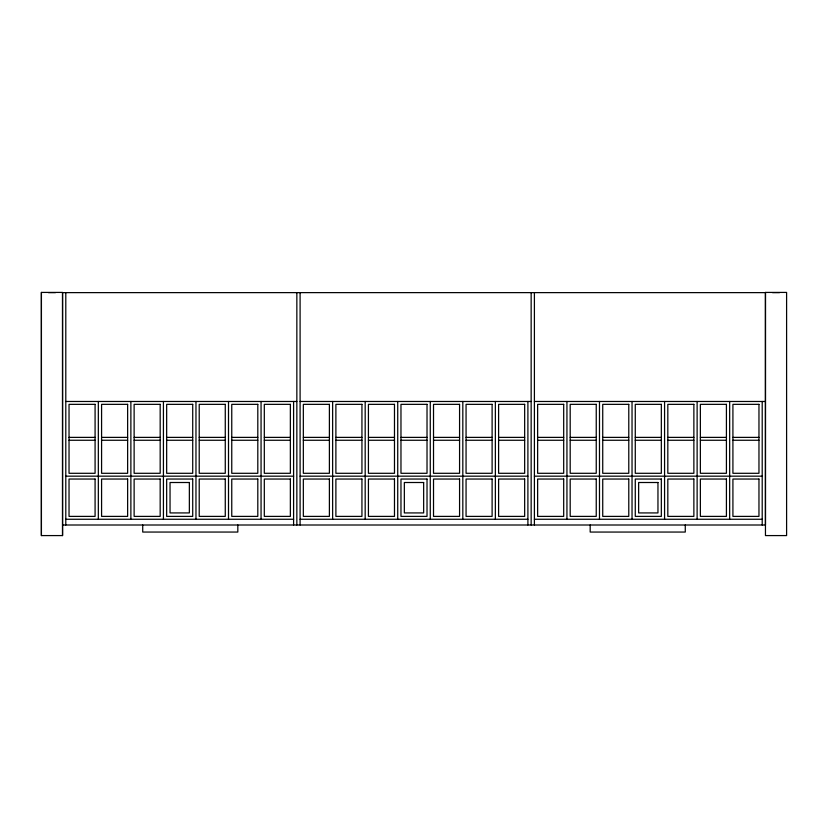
<?xml version="1.0" encoding="UTF-8"?>
<svg xmlns="http://www.w3.org/2000/svg" width="828" height="828" viewBox="0 0 828 828"><rect width="100%" height="100%" fill="white"/><g stroke="black" fill="none" stroke-linecap="round" stroke-linejoin="round"><path stroke-width="1.24" d="M41.4 535.581L41.4 292.419L62.545 292.419L62.545 535.581L41.4 535.581L41.4 292.419M142.726 525.004L142.716 532.052L237.822 532.052L237.822 525.004M48.448 292.626L55.497 292.626M772.503 292.626L779.552 292.626M65.795 401.476L296.848 401.476M300.098 401.476L531.152 401.476M534.402 401.476L765.455 401.476M69.034 437.381L95.085 437.381M101.585 437.381L127.636 437.381M134.126 437.381L160.177 437.381M166.666 437.381L192.717 437.381M199.217 437.381L225.268 437.381M231.757 437.381L257.808 437.381M264.308 437.381L290.359 437.381M303.338 437.381L329.389 437.381M335.889 437.381L361.939 437.381M368.429 437.381L394.48 437.381M400.969 437.381L427.02 437.381M433.52 437.381L459.571 437.381M466.06 437.381L492.111 437.381M498.611 437.381L524.662 437.381M537.641 437.381L563.692 437.381M570.192 437.381L596.243 437.381M602.732 437.381L628.783 437.381M635.273 437.381L661.334 437.381M667.823 437.381L693.874 437.381M700.364 437.381L726.415 437.381M732.915 437.381L758.965 437.381M69.034 440.258L95.085 440.258M101.585 440.258L127.636 440.258M134.126 440.258L160.177 440.258M166.666 440.258L192.717 440.258M199.217 440.258L225.268 440.258M231.757 440.258L257.808 440.258M264.308 440.258L290.359 440.258M303.338 440.258L329.389 440.258M335.889 440.258L361.939 440.258M368.429 440.258L394.48 440.258M400.969 440.258L427.02 440.258M433.52 440.258L459.571 440.258M466.06 440.258L492.111 440.258M498.611 440.258L524.662 440.258M537.641 440.258L563.692 440.258M570.192 440.258L596.243 440.258M602.732 440.258L628.783 440.258M635.273 440.258L661.334 440.258M667.823 440.258L693.874 440.258M700.364 440.258L726.415 440.258M732.915 440.258L758.965 440.258M65.795 476.172L293.598 476.172M300.098 476.172L527.902 476.172M534.402 476.172L762.205 476.172M65.795 519.26L293.598 519.26M300.098 519.26L527.902 519.26M534.402 519.26L762.205 519.26M62.545 525.004L765.455 525.004L765.455 292.626L62.545 292.626L62.545 535.571M762.205 401.476L762.205 525.004M729.665 401.476L729.665 519.26M697.124 401.476L697.124 519.26M685.274 525.004L685.274 532.052L590.178 532.062L590.178 525.004M664.573 401.476L664.573 519.26M632.033 401.476L632.033 519.26M599.482 401.476L599.482 519.26M566.942 401.476L566.942 519.26M534.402 292.626L534.402 525.004M531.152 292.626L531.152 525.004M527.902 401.476L527.902 525.004M495.361 401.476L495.361 519.26M462.821 401.476L462.821 519.26M430.27 401.476L430.27 519.26M397.73 401.476L397.73 519.26M365.179 401.476L365.179 519.26M332.639 401.476L332.639 519.26M300.098 292.626L300.098 525.004M296.848 292.626L296.848 525.004M293.598 401.476L293.598 525.004M261.058 401.476L261.058 519.26M228.507 401.476L228.507 519.26M195.967 401.476L195.967 519.26M163.427 401.476L163.427 519.26M130.876 401.476L130.876 519.26M98.335 401.476L98.335 519.26M65.795 292.626L65.795 525.004M765.455 292.429L765.455 535.581L786.6 535.581L786.6 292.419L765.455 292.429M95.085 404.343L69.034 404.343L69.034 473.295L95.085 473.295L95.085 404.343M127.636 404.343L101.585 404.343L101.585 473.295L127.636 473.295L127.636 404.343M160.177 404.343L134.126 404.343L134.126 473.295L160.177 473.295L160.177 404.343M192.717 404.343L166.666 404.343L166.666 473.295L192.717 473.295L192.717 404.343M225.268 404.343L199.217 404.343L199.217 473.295L225.268 473.295L225.268 404.343M257.808 404.343L231.757 404.343L231.757 473.295L257.808 473.295L257.808 404.343M290.359 404.343L264.308 404.343L264.308 473.295L290.359 473.295L290.359 404.343M329.389 404.343L303.338 404.343L303.338 473.295L329.389 473.295L329.389 404.343M361.939 404.343L335.889 404.343L335.889 473.295L361.939 473.295L361.939 404.343M394.48 404.343L368.429 404.343L368.429 473.295L394.48 473.295L394.48 404.343M427.02 404.343L400.969 404.343L400.969 473.295L427.02 473.295L427.02 404.343M459.571 404.343L433.52 404.343L433.52 473.295L459.571 473.295L459.571 404.343M492.111 404.343L466.06 404.343L466.06 473.295L492.111 473.295L492.111 404.343M524.662 404.343L498.611 404.343L498.611 473.295L524.662 473.295L524.662 404.343M563.692 404.343L537.641 404.343L537.641 473.295L563.692 473.295L563.692 404.343M596.243 404.343L570.192 404.343L570.192 473.295L596.243 473.295L596.243 404.343M628.783 404.343L602.732 404.343L602.732 473.295L628.783 473.295L628.783 404.343M661.334 404.343L635.273 404.343L635.273 473.295L661.334 473.295L661.334 404.343M693.874 404.343L667.823 404.343L667.823 473.295L693.874 473.295L693.874 404.343M726.415 404.343L700.364 404.343L700.364 473.295L726.415 473.295L726.415 404.343M758.965 404.343L732.915 404.343L732.915 473.295L758.965 473.295L758.965 404.343M95.085 479.039L69.034 479.039L69.034 516.393L95.085 516.393L95.085 479.039M127.636 479.039L101.585 479.039L101.585 516.393L127.636 516.393L127.636 479.039M160.177 479.039L134.126 479.039L134.126 516.393L160.177 516.393L160.177 479.039M192.717 479.039L166.666 479.039L166.666 516.393L192.717 516.393L192.717 479.039M225.268 479.039L199.217 479.039L199.217 516.393L225.268 516.393L225.268 479.039M257.808 479.039L231.757 479.039L231.757 516.393L257.808 516.393L257.808 479.039M290.359 479.039L264.308 479.039L264.308 516.393L290.359 516.393L290.359 479.039M329.389 479.039L303.338 479.039L303.338 516.393L329.389 516.393L329.389 479.039M361.939 479.039L335.889 479.039L335.889 516.393L361.939 516.393L361.939 479.039M394.48 479.039L368.429 479.039L368.429 516.393L394.48 516.393L394.48 479.039M427.02 479.039L400.969 479.039L400.969 516.393L427.02 516.393L427.02 479.039M459.571 479.039L433.52 479.039L433.52 516.393L459.571 516.393L459.571 479.039M492.111 479.039L466.06 479.039L466.06 516.393L492.111 516.393L492.111 479.039M524.662 479.039L498.611 479.039L498.611 516.393L524.662 516.393L524.662 479.039M563.692 479.039L537.641 479.039L537.641 516.393L563.692 516.393L563.692 479.039M596.243 479.039L570.192 479.039L570.192 516.393L596.243 516.393L596.243 479.039M628.783 479.039L602.732 479.039L602.732 516.393L628.783 516.393L628.783 479.039M661.334 479.039L635.273 479.039L635.273 516.393L661.334 516.393L661.334 479.039M693.874 479.039L667.823 479.039L667.823 516.393L693.874 516.393L693.874 479.039M726.415 479.039L700.364 479.039L700.364 516.393L726.415 516.393L726.415 479.039M758.965 479.039L732.915 479.039L732.915 516.393L758.965 516.393L758.965 479.039M189.353 482.507L170.04 482.507L170.04 512.925L189.353 512.925L189.353 482.507M423.657 482.507L404.343 482.507L404.343 512.925L423.657 512.925L423.657 482.507M657.96 482.507L638.647 482.507L638.647 512.925L657.96 512.925L657.96 482.507"/></g></svg>
